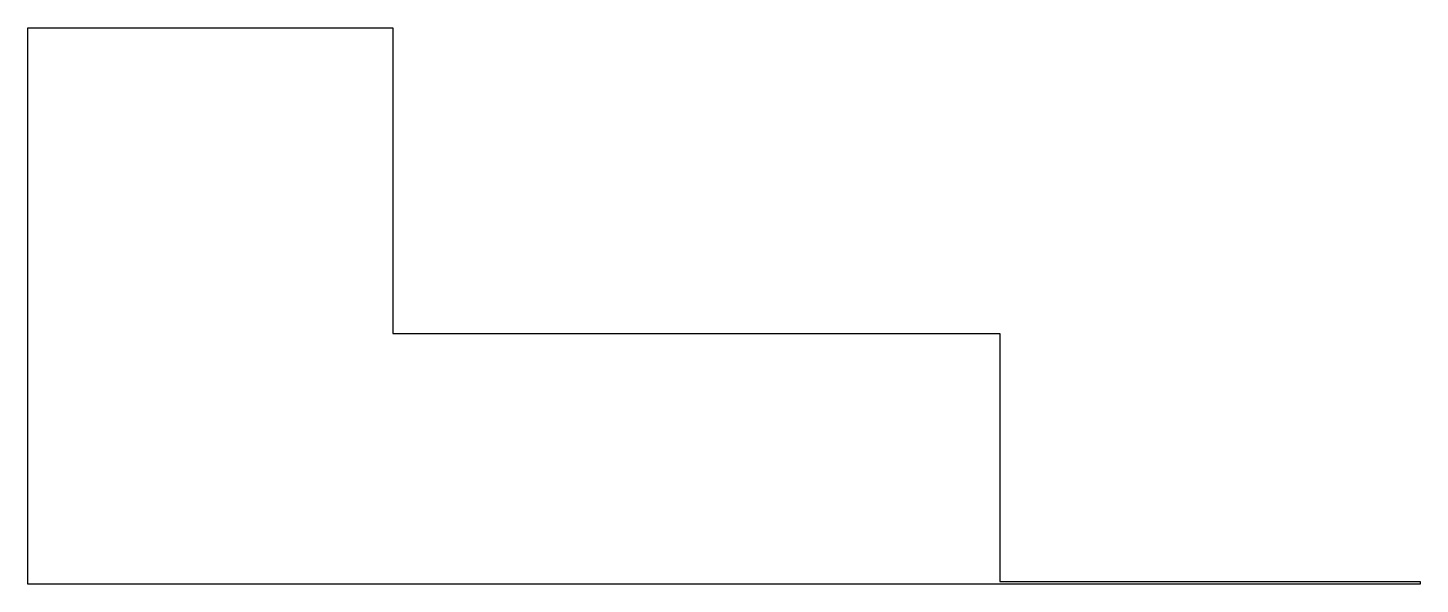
# Model space of a CAD drawing. Header units: millimetres. Extents: x 0 to 50.1, y 0 to 20.
import ezdxf

# ---------------------------------------------------------------- set-up
doc = ezdxf.new("R2010")
doc.units = ezdxf.units.MM

msp = doc.modelspace()

# ---------------------------------------------------------------- linework, layer by layer
at = {"color": 7, "linetype": 'Continuous'}
for p, q in [((0, 0), (0, 20)), ((0, 20), (13.127, 20)), ((13.127, 20), (13.127, 9.012)), ((13.127, 9.012), (34.959, 9.012)), ((34.959, 9.012), (34.959, 0.1)), ((50.072, 0), (0, 0)), ((34.959, 0.1), (50.072, 0.1)), ((50.072, 0.1), (50.072, 0))]:
    msp.add_line(p, q, dxfattribs=at)

doc.saveas('drawing.dxf')
